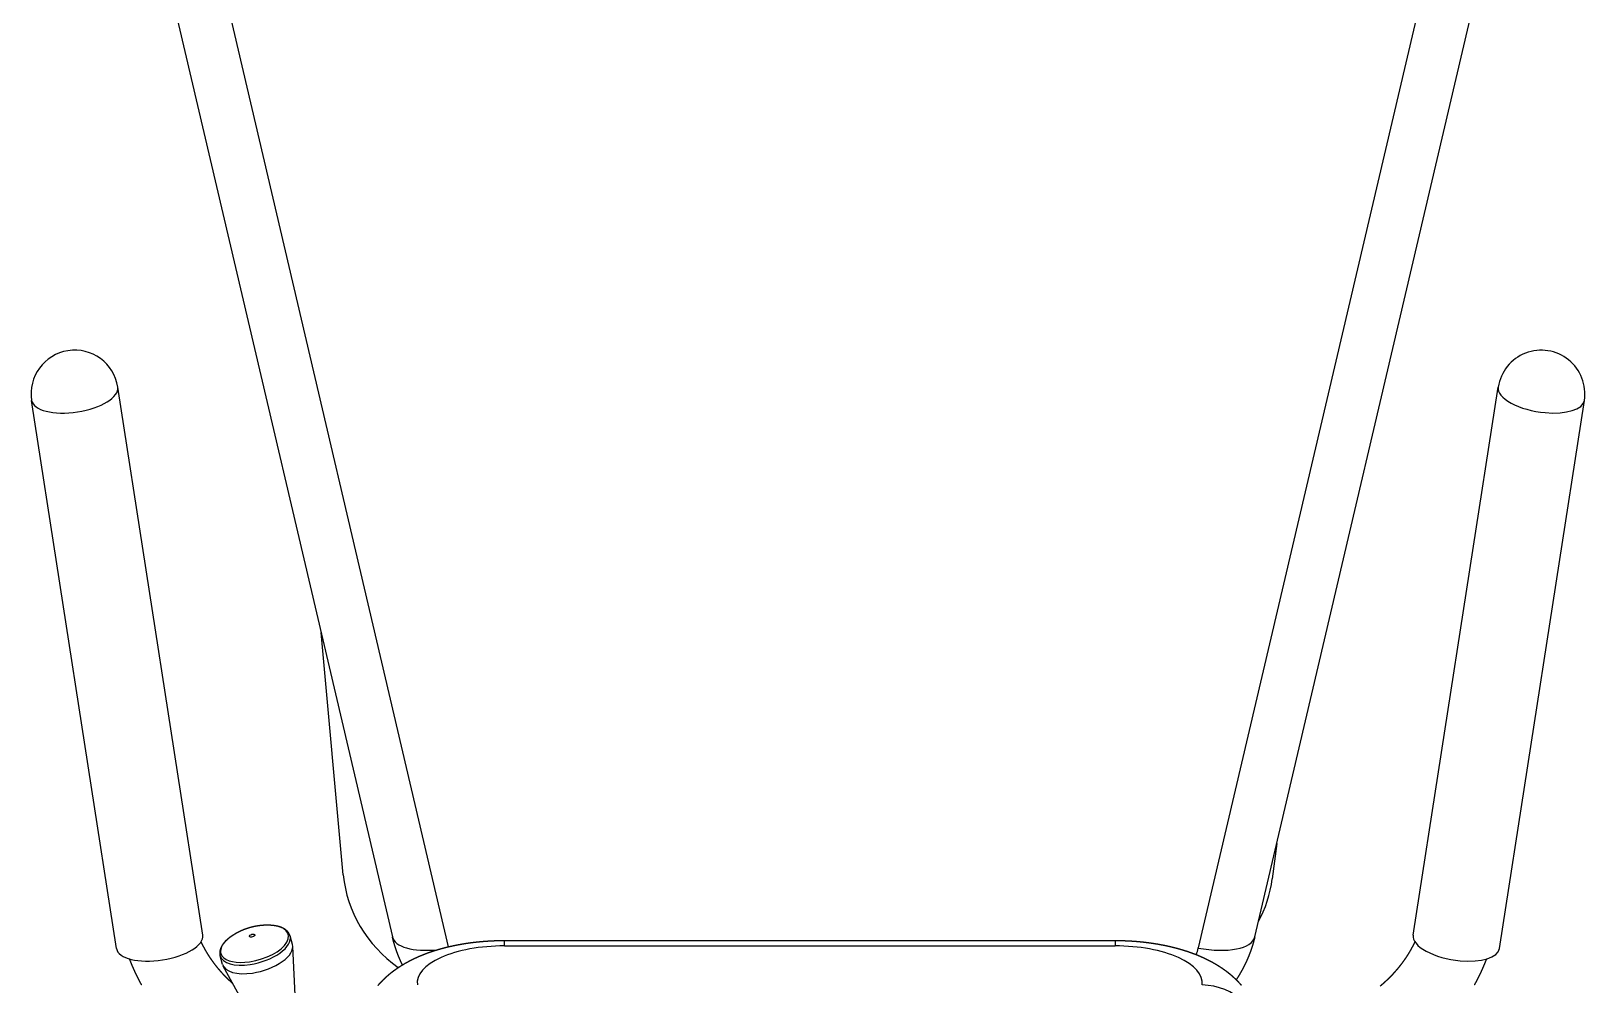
# Model space of a CAD drawing. Header units: millimetres. Extents: x -396 to 32754, y 354 to 22128.
# Drawn here: x 16279 to 16921, y 6500 to 6893 of the extents above; entities that cross this region are included whole.
import ezdxf

# ---------------------------------------------------------------- set-up
doc = ezdxf.new("R2010")
doc.units = ezdxf.units.MM
doc.layers.add('equipments', color=250, linetype='Continuous')
doc.layers.add('furniture', color=26, linetype='Continuous')

# ---------------------------------------------------------------- blocks, each defined once
blk = doc.blocks.new('Fit14')
at = {"layer": 'equipments'}
for p, q in [((-148.31, 443.79), (-257.56, 909.74)), ((270.44, 909.74), (161.06, 443.25)), ((-263.4, 839.66), (-171.55, 447.92)), ((184.43, 447.92), (276.28, 839.66)), ((-249.81, 448.54), (-284.88, 674.7)), ((249.81, 448.54), (284.88, 674.7)), ((-285.39, 443.02), (-320.46, 669.19)), ((285.39, 443.02), (320.46, 669.19)), ((-191.79, 473.42), (-200.98, 573.43)), ((193.46, 486.44), (191.61, 471.76)), ((-212.78, 444.69), (-213.79, 448.23)), ((-211.46, 420.84), (-212.66, 443.93)), ((-125.28, 446.36), (126.72, 446.36)), ((-125.28, 444.11), (-125.28, 446.36)), ((-125.28, 444.11), (126.72, 444.11)), ((126.72, 446.36), (126.72, 444.11)), ((-241.64, 436.48), (-242.64, 440.01)), ((-230.19, 415.51), (-241.34, 435.77))]:
    blk.add_line(p, q, dxfattribs=at)
for centre, start, end in [((-302.67, 671.95), 8.81463, 188.81463), ((302.67, 671.95), 351.18537, 171.18537)]:
    blk.add_arc(centre, 18, start, end, dxfattribs=at)
for centre, major_axis, ratio, start_param, end_param in [((-302.67, 671.95), (17.79, 2.76), 0.418505, 3.141593, 6.283185), ((302.67, 671.95), (17.79, -2.76), 0.418505, 3.141593, 4.866233), ((302.67, 671.95), (17.79, -2.76), 0.418505, -1.416952, 0), ((-132, 477.93), (60, 0), 0.906308, -3.058547, -2.237267), ((132, 477.93), (60, 0), 0.906308, -0.457024, -0.113792), ((-229.42, 448.36), (1.15, 0.33), 0.472287, -1.704440543569711, 4.578744763609876), ((-228.46, 444.97), (13.91, 3.96), 0.472287, -1.84813, 0.940845), ((-267.6, 445.78), (17.79, 2.76), 0.418505, 3.141593, 6.283185), ((-228.46, 444.97), (13.91, 3.96), 0.472287, 2.200748, 4.435056), ((-228.21, 444.12), (14.43, 4.11), 0.472287, -1.84813, 0), ((-227.21, 440.59), (14.43, 4.11), 0.472287, -1.84813, 0), ((-148.18, 453.39), (23.37, 5.48), 0.413388, 3.141593, 4.409516), ((-125.28, 428.89), (36, 0), 0.422618, 1.570796, 3.199221), ((126.72, 428.89), (36, 0), 0.422618, -0.057628, 1.570796), ((125.85, 450.03), (36, 0), 0.906308, -0.296103, -0.209385), ((161.06, 453.39), (23.37, -5.48), 0.413388, -1.474172, 0), ((267.6, 445.78), (17.79, -2.76), 0.418505, -3.141593, -1.416952), ((267.6, 445.78), (17.79, -2.76), 0.418505, -1.416952, 0), ((-228.21, 444.12), (14.43, 4.11), 0.472287, -3.141593, -1.84813), ((-227.21, 440.59), (14.43, 4.11), 0.472287, -3.141593, -1.84813), ((162.66, 406.26), (23.78, -3.25), 0.904803, 0.122894, 1.69369)]:
    blk.add_ellipse(centre, major_axis=major_axis, ratio=ratio, start_param=start_param, end_param=end_param, dxfattribs=at)
for points in [[(-236.32, 449.11), (-236.68, 448.9)], [(-235.96, 449.32), (-236.32, 449.11)], [(-235.61, 449.51), (-235.96, 449.32)], [(-235.26, 449.69), (-235.61, 449.51)], [(-234.91, 449.87), (-235.26, 449.69)], [(-234.52, 450.06), (-234.91, 449.87)], [(-234.14, 450.24), (-234.52, 450.06)], [(-233.76, 450.41), (-234.14, 450.24)], [(-233.38, 450.58), (-233.76, 450.41)], [(-233, 450.73), (-233.38, 450.58)], [(-232.62, 450.88), (-233, 450.73)], [(-232.24, 451.02), (-232.62, 450.88)], [(-231.87, 451.16), (-232.24, 451.02)], [(-231.49, 451.29), (-231.87, 451.16)], [(-231.11, 451.41), (-231.49, 451.29)], [(-230.73, 451.53), (-231.11, 451.41)], [(-230.36, 451.64), (-230.73, 451.53)], [(-229.97, 451.74), (-230.36, 451.64)], [(-229.59, 451.84), (-229.97, 451.74)], [(-229.21, 451.94), (-229.59, 451.84)], [(-228.82, 452.03), (-229.21, 451.94)], [(-228.47, 452.1), (-228.82, 452.03)], [(-228.12, 452.17), (-228.47, 452.1)], [(-227.77, 452.24), (-228.12, 452.17)], [(-227.41, 452.3), (-227.77, 452.24)], [(-227.05, 452.35), (-227.41, 452.3)], [(-226.68, 452.41), (-227.05, 452.35)], [(-226.31, 452.45), (-226.68, 452.41)], [(-225.93, 452.5), (-226.31, 452.45)], [(-225.55, 452.54), (-225.93, 452.5)], [(-225.23, 452.56), (-225.55, 452.54)], [(-224.91, 452.59), (-225.23, 452.56)], [(-224.59, 452.61), (-224.91, 452.59)], [(-224.26, 452.62), (-224.59, 452.61)], [(-223.92, 452.63), (-224.26, 452.62)], [(-223.58, 452.64), (-223.92, 452.63)], [(-223.23, 452.65), (-223.58, 452.64)], [(-222.88, 452.64), (-223.23, 452.65)], [(-222.51, 452.64), (-222.88, 452.64)], [(-222.15, 452.63), (-222.51, 452.64)], [(-221.77, 452.61), (-222.15, 452.63)], [(-221.51, 452.59), (-221.77, 452.61)], [(-221.25, 452.57), (-221.51, 452.59)], [(-221, 452.55), (-221.25, 452.57)], [(-220.74, 452.52), (-221, 452.55)], [(-220.49, 452.49), (-220.74, 452.52)], [(-220.25, 452.46), (-220.49, 452.49)], [(-220, 452.42), (-220.25, 452.46)], [(-219.76, 452.38), (-220, 452.42)], [(-219.52, 452.34), (-219.76, 452.38)], [(-219.29, 452.29), (-219.52, 452.34)], [(-219.05, 452.24), (-219.29, 452.29)], [(-218.83, 452.19), (-219.05, 452.24)], [(-218.6, 452.13), (-218.83, 452.19)], [(-218.38, 452.07), (-218.6, 452.13)], [(-218.16, 452), (-218.38, 452.07)], [(-217.95, 451.93), (-218.16, 452)], [(-217.74, 451.86), (-217.95, 451.93)], [(-217.53, 451.79), (-217.74, 451.86)], [(-217.35, 451.71), (-217.53, 451.79)], [(-217.17, 451.64), (-217.35, 451.71)], [(-216.99, 451.56), (-217.17, 451.64)], [(-216.82, 451.48), (-216.99, 451.56)], [(-216.65, 451.4), (-216.82, 451.48)], [(-216.48, 451.31), (-216.65, 451.4)], [(-216.32, 451.22), (-216.48, 451.31)], [(-216.16, 451.13), (-216.32, 451.22)], [(-216, 451.03), (-216.16, 451.13)], [(-215.85, 450.93), (-216, 451.03)], [(-215.72, 450.83), (-215.85, 450.93)], [(-215.59, 450.74), (-215.72, 450.83)], [(-215.46, 450.64), (-215.59, 450.74)], [(-215.33, 450.54), (-215.46, 450.64)], [(-215.21, 450.43), (-215.33, 450.54)], [(-215.09, 450.32), (-215.21, 450.43)], [(-214.98, 450.21), (-215.09, 450.32)], [(-214.87, 450.1), (-214.98, 450.21)], [(-214.76, 449.98), (-214.87, 450.1)], [(-214.66, 449.86), (-214.76, 449.98)], [(-214.56, 449.74), (-214.66, 449.86)], [(-214.47, 449.61), (-214.56, 449.74)], [(-214.38, 449.49), (-214.47, 449.61)], [(-214.29, 449.36), (-214.38, 449.49)], [(-214.21, 449.22), (-214.29, 449.36)], [(-214.14, 449.09), (-214.21, 449.22)], [(-214.07, 448.95), (-214.14, 449.09)], [(-214, 448.81), (-214.07, 448.95)], [(-250.22, 445.33), (-250.47, 445.85)], [(-249.89, 444.64), (-250.22, 445.33)], [(-249.54, 443.96), (-249.89, 444.64)], [(-249.18, 443.29), (-249.54, 443.96)], [(-248.81, 442.61), (-249.18, 443.29)], [(-248.43, 441.95), (-248.81, 442.61)], [(-242.61, 442.56), (-242.66, 442.39)], [(-242.56, 442.73), (-242.61, 442.56)], [(-242.51, 442.9), (-242.56, 442.73)], [(-242.45, 443.06), (-242.51, 442.9)], [(-242.38, 443.23), (-242.45, 443.06)], [(-242.31, 443.4), (-242.38, 443.23)], [(-242.23, 443.58), (-242.31, 443.4)], [(-242.13, 443.76), (-242.23, 443.58)], [(-242.04, 443.94), (-242.13, 443.76)], [(-241.93, 444.12), (-242.04, 443.94)], [(-241.83, 444.3), (-241.93, 444.12)], [(-241.71, 444.48), (-241.83, 444.3)], [(-241.59, 444.66), (-241.71, 444.48)], [(-241.47, 444.83), (-241.59, 444.66)], [(-241.34, 445.01), (-241.47, 444.83)], [(-241.2, 445.18), (-241.34, 445.01)], [(-241.06, 445.35), (-241.2, 445.18)], [(-240.91, 445.53), (-241.06, 445.35)], [(-240.76, 445.7), (-240.91, 445.53)], [(-240.61, 445.86), (-240.76, 445.7)], [(-240.45, 446.03), (-240.61, 445.86)], [(-240.28, 446.2), (-240.45, 446.03)], [(-240.11, 446.36), (-240.28, 446.2)], [(-239.93, 446.53), (-240.11, 446.36)], [(-239.76, 446.69), (-239.93, 446.53)], [(-239.57, 446.85), (-239.76, 446.69)], [(-239.38, 447.01), (-239.57, 446.85)], [(-239.19, 447.17), (-239.38, 447.01)], [(-238.99, 447.33), (-239.19, 447.17)], [(-238.79, 447.48), (-238.99, 447.33)], [(-238.59, 447.64), (-238.79, 447.48)], [(-238.38, 447.79), (-238.59, 447.64)], [(-238.16, 447.94), (-238.38, 447.79)], [(-237.78, 448.2), (-238.16, 447.94)], [(-237.41, 448.45), (-237.78, 448.2)], [(-237.04, 448.68), (-237.41, 448.45)], [(-236.68, 448.9), (-237.04, 448.68)], [(-213.94, 448.66), (-214, 448.81)], [(-213.88, 448.52), (-213.94, 448.66)], [(-213.83, 448.37), (-213.88, 448.52)], [(-213.79, 448.23), (-213.83, 448.37)], [(-171.36, 447.14), (-171.55, 447.92)], [(-171.16, 446.36), (-171.36, 447.14)], [(-170.95, 445.58), (-171.16, 446.36)], [(-170.72, 444.81), (-170.95, 445.58)], [(-170.49, 444.04), (-170.72, 444.81)], [(-170.24, 443.28), (-170.49, 444.04)], [(-169.99, 442.52), (-170.24, 443.28)], [(-153.06, 442.52), (-152.39, 442.72)], [(-152.39, 442.72), (-151.71, 442.91)], [(-151.71, 442.91), (-151.04, 443.1)], [(-151.04, 443.1), (-150.36, 443.28)], [(-150.36, 443.28), (-149.68, 443.46)], [(-149.68, 443.46), (-148.99, 443.63)], [(-148.99, 443.63), (-148.31, 443.79)], [(-148.31, 443.79), (-147.62, 443.95)], [(-147.62, 443.95), (-146.93, 444.1)], [(-146.93, 444.1), (-146.24, 444.25)], [(-146.24, 444.25), (-145.54, 444.39)], [(-145.54, 444.39), (-144.85, 444.53)], [(-144.85, 444.53), (-144.15, 444.66)], [(-144.15, 444.66), (-143.45, 444.79)], [(-143.45, 444.79), (-142.75, 444.91)], [(-142.75, 444.91), (-142.05, 445.03)], [(-142.05, 445.03), (-141.34, 445.14)], [(-141.34, 445.14), (-140.64, 445.25)], [(-140.64, 445.25), (-139.93, 445.35)], [(-139.93, 445.35), (-139.22, 445.45)], [(-139.22, 445.45), (-138.51, 445.54)], [(-138.51, 445.54), (-137.8, 445.63)], [(-137.8, 445.63), (-137.08, 445.71)], [(-137.08, 445.71), (-136.37, 445.78)], [(-136.37, 445.78), (-135.65, 445.86)], [(-135.65, 445.86), (-134.94, 445.92)], [(-134.94, 445.92), (-134.22, 445.99)], [(-134.22, 445.99), (-133.5, 446.04)], [(-133.5, 446.04), (-132.78, 446.1)], [(-132.78, 446.1), (-132.06, 446.14)], [(-132.06, 446.14), (-131.34, 446.19)], [(-131.34, 446.19), (-130.61, 446.22)], [(-130.61, 446.22), (-129.89, 446.26)], [(-129.89, 446.26), (-129.32, 446.28)], [(-129.32, 446.28), (-128.74, 446.3)], [(-128.74, 446.3), (-128.16, 446.32)], [(-128.16, 446.32), (-127.59, 446.33)], [(-127.59, 446.33), (-127.01, 446.34)], [(-127.01, 446.34), (-126.43, 446.35)], [(-126.43, 446.35), (-125.85, 446.35)], [(-125.85, 446.35), (-125.28, 446.36)], [(126.72, 446.36), (127.45, 446.35)], [(127.45, 446.35), (128.17, 446.35)], [(128.17, 446.35), (128.9, 446.33)], [(128.9, 446.33), (129.62, 446.32)], [(129.62, 446.32), (130.35, 446.29)], [(130.35, 446.29), (131.07, 446.27)], [(131.07, 446.27), (131.79, 446.24)], [(131.79, 446.24), (132.51, 446.2)], [(132.51, 446.2), (133.24, 446.16)], [(133.24, 446.16), (133.96, 446.11)], [(133.96, 446.11), (134.68, 446.06)], [(134.68, 446.06), (135.4, 446.01)], [(135.4, 446.01), (136.12, 445.95)], [(136.12, 445.95), (136.83, 445.88)], [(136.83, 445.88), (137.55, 445.81)], [(137.55, 445.81), (138.26, 445.74)], [(138.26, 445.74), (138.98, 445.66)], [(138.98, 445.66), (139.69, 445.57)], [(139.69, 445.57), (140.4, 445.48)], [(140.4, 445.48), (141.11, 445.39)], [(141.11, 445.39), (141.82, 445.29)], [(141.82, 445.29), (142.53, 445.18)], [(142.53, 445.18), (143.23, 445.07)], [(143.23, 445.07), (143.94, 444.96)], [(143.94, 444.96), (144.64, 444.84)], [(144.64, 444.84), (145.34, 444.71)], [(145.34, 444.71), (146.04, 444.58)], [(146.04, 444.58), (146.73, 444.45)], [(146.73, 444.45), (147.43, 444.31)], [(147.43, 444.31), (148.12, 444.16)], [(148.12, 444.16), (148.81, 444.01)], [(148.81, 444.01), (149.5, 443.85)], [(149.5, 443.85), (150.18, 443.69)], [(150.18, 443.69), (150.87, 443.52)], [(150.87, 443.52), (151.55, 443.35)], [(151.55, 443.35), (152.23, 443.17)], [(152.23, 443.17), (152.91, 442.98)], [(152.91, 442.98), (153.58, 442.79)], [(153.58, 442.79), (154.26, 442.59)], [(154.26, 442.59), (154.93, 442.39)], [(183.12, 443.28), (182.87, 442.52)], [(183.37, 444.04), (183.12, 443.28)], [(183.6, 444.81), (183.37, 444.04)], [(183.83, 445.58), (183.6, 444.81)], [(184.04, 446.36), (183.83, 445.58)], [(184.24, 447.14), (184.04, 446.36)], [(184.43, 447.92), (184.24, 447.14)], [(248.81, 442.61), (248.43, 441.95)], [(249.18, 443.29), (248.81, 442.61)], [(249.54, 443.96), (249.18, 443.29)], [(249.89, 444.64), (249.54, 443.96)], [(250.22, 445.33), (249.89, 444.64)], [(250.47, 445.85), (250.22, 445.33)], [(-279.68, 437.89), (-280, 438.74)], [(-279.23, 436.76), (-279.68, 437.89)], [(-278.76, 435.64), (-279.23, 436.76)], [(-248.04, 441.28), (-248.43, 441.95)], [(-247.64, 440.62), (-248.04, 441.28)], [(-247.23, 439.97), (-247.64, 440.62)], [(-246.81, 439.32), (-247.23, 439.97)], [(-246.37, 438.68), (-246.81, 439.32)], [(-245.93, 438.04), (-246.37, 438.68)], [(-245.47, 437.4), (-245.93, 438.04)], [(-245.01, 436.77), (-245.47, 437.4)], [(-244.53, 436.15), (-245.01, 436.77)], [(-244.04, 435.53), (-244.53, 436.15)], [(-242.8, 441.39), (-242.81, 441.24)], [(-242.81, 441.24), (-242.81, 441.08)], [(-242.81, 441.08), (-242.8, 440.93)], [(-242.79, 441.55), (-242.8, 441.39)], [(-242.8, 440.93), (-242.79, 440.77)], [(-242.78, 441.71), (-242.79, 441.55)], [(-242.79, 440.77), (-242.77, 440.62)], [(-242.76, 441.88), (-242.78, 441.71)], [(-242.77, 440.62), (-242.74, 440.46)], [(-242.73, 442.05), (-242.76, 441.88)], [(-242.74, 440.46), (-242.72, 440.31)], [(-242.7, 442.22), (-242.73, 442.05)], [(-242.72, 440.31), (-242.68, 440.16)], [(-242.66, 442.39), (-242.7, 442.22)], [(-242.68, 440.16), (-242.64, 440.01)], [(-169.72, 441.77), (-169.99, 442.52)], [(-169.44, 441.01), (-169.72, 441.77)], [(-169.15, 440.27), (-169.44, 441.01)], [(-168.85, 439.52), (-169.15, 440.27)], [(-168.53, 438.79), (-168.85, 439.52)], [(-168.21, 438.05), (-168.53, 438.79)], [(-167.88, 437.33), (-168.21, 438.05)], [(-167.96, 435.93), (-167.33, 436.32)], [(-167.53, 436.6), (-167.88, 437.33)], [(-167.38, 436.29), (-167.53, 436.6)], [(-167.33, 436.32), (-166.7, 436.69)], [(-166.7, 436.69), (-166.07, 437.06)], [(-166.07, 437.06), (-165.44, 437.41)], [(-165.44, 437.41), (-164.81, 437.76)], [(-164.81, 437.76), (-164.17, 438.09)], [(-164.17, 438.09), (-163.53, 438.41)], [(-163.53, 438.41), (-162.89, 438.73)], [(-162.89, 438.73), (-162.25, 439.04)], [(-162.25, 439.04), (-161.61, 439.33)], [(-161.61, 439.33), (-160.96, 439.62)], [(-160.96, 439.62), (-160.32, 439.9)], [(-160.32, 439.9), (-159.67, 440.18)], [(-159.67, 440.18), (-159.02, 440.44)], [(-159.02, 440.44), (-158.36, 440.7)], [(-158.36, 440.7), (-157.71, 440.95)], [(-157.71, 440.95), (-157.05, 441.2)], [(-157.05, 441.2), (-156.39, 441.43)], [(-156.39, 441.43), (-155.73, 441.66)], [(-155.73, 441.66), (-155.07, 441.89)], [(-155.07, 441.89), (-154.4, 442.1)], [(-154.4, 442.1), (-153.73, 442.32)], [(-153.73, 442.32), (-153.06, 442.52)], [(154.93, 442.39), (155.6, 442.18)], [(155.6, 442.18), (156.26, 441.97)], [(156.26, 441.97), (156.93, 441.75)], [(156.93, 441.75), (157.59, 441.52)], [(157.59, 441.52), (158.25, 441.28)], [(158.25, 441.28), (158.91, 441.04)], [(158.91, 441.04), (159.57, 440.79)], [(159.57, 440.79), (160.22, 440.54)], [(160.22, 440.54), (160.87, 440.28)], [(160.87, 440.28), (161.52, 440.01)], [(161.52, 440.01), (162.17, 439.73)], [(162.17, 439.73), (162.82, 439.44)], [(162.82, 439.44), (163.46, 439.15)], [(163.46, 439.15), (164.1, 438.84)], [(164.1, 438.84), (164.74, 438.53)], [(164.74, 438.53), (165.38, 438.21)], [(165.38, 438.21), (166.02, 437.88)], [(166.02, 437.88), (166.65, 437.54)], [(166.65, 437.54), (167.28, 437.19)], [(167.28, 437.19), (167.91, 436.83)], [(167.91, 436.83), (168.54, 436.46)], [(168.54, 436.46), (169.17, 436.07)], [(180.42, 436.6), (180.06, 435.89)], [(180.76, 437.33), (180.42, 436.6)], [(181.09, 438.05), (180.76, 437.33)], [(181.41, 438.79), (181.09, 438.05)], [(181.73, 439.52), (181.41, 438.79)], [(182.03, 440.27), (181.73, 439.52)], [(182.32, 441.01), (182.03, 440.27)], [(182.6, 441.77), (182.32, 441.01)], [(182.87, 442.52), (182.6, 441.77)], [(244.53, 436.15), (244.04, 435.53)], [(245.01, 436.77), (244.53, 436.15)], [(245.47, 437.4), (245.01, 436.77)], [(245.93, 438.04), (245.47, 437.4)], [(246.37, 438.68), (245.93, 438.04)], [(246.81, 439.32), (246.37, 438.68)], [(247.23, 439.97), (246.81, 439.32)], [(247.64, 440.62), (247.23, 439.97)], [(248.04, 441.28), (247.64, 440.62)], [(248.43, 441.95), (248.04, 441.28)], [(279.23, 436.76), (278.76, 435.64)], [(279.68, 437.89), (279.23, 436.76)], [(280, 438.74), (279.68, 437.89)], [(-278.28, 434.52), (-278.76, 435.64)], [(-277.77, 433.41), (-278.28, 434.52)], [(-277.25, 432.31), (-277.77, 433.41)], [(-276.71, 431.22), (-277.25, 432.31)], [(-276.16, 430.13), (-276.71, 431.22)], [(-275.59, 429.05), (-276.16, 430.13)], [(-243.55, 434.91), (-244.04, 435.53)], [(-243.04, 434.31), (-243.55, 434.91)], [(-242.52, 433.71), (-243.04, 434.31)], [(-242, 433.11), (-242.52, 433.71)], [(-241.46, 432.52), (-242, 433.11)], [(-240.91, 431.94), (-241.46, 432.52)], [(-240.36, 431.36), (-240.91, 431.94)], [(-239.79, 430.79), (-240.36, 431.36)], [(-239.21, 430.23), (-239.79, 430.79)], [(-238.63, 429.67), (-239.21, 430.23)], [(-175.86, 429.57), (-175.46, 429.98)], [(-175.46, 429.98), (-175.05, 430.39)], [(-175.05, 430.39), (-174.64, 430.78)], [(-174.64, 430.78), (-174.23, 431.17)], [(-174.23, 431.17), (-173.81, 431.54)], [(-173.81, 431.54), (-173.4, 431.91)], [(-173.4, 431.91), (-172.98, 432.27)], [(-172.98, 432.27), (-172.56, 432.62)], [(-172.56, 432.62), (-172.14, 432.96)], [(-172.14, 432.96), (-171.72, 433.29)], [(-171.72, 433.29), (-171.3, 433.62)], [(-171.3, 433.62), (-170.87, 433.94)], [(-170.87, 433.94), (-170.45, 434.25)], [(-170.45, 434.25), (-169.83, 434.69)], [(-169.83, 434.69), (-169.21, 435.11)], [(-169.21, 435.11), (-168.58, 435.53)], [(-168.58, 435.53), (-167.96, 435.93)], [(169.17, 436.07), (169.8, 435.68)], [(169.8, 435.68), (170.42, 435.27)], [(170.42, 435.27), (171.04, 434.85)], [(171.04, 434.85), (171.66, 434.41)], [(171.66, 434.41), (172.28, 433.96)], [(172.28, 433.96), (172.9, 433.5)], [(172.9, 433.5), (173.51, 433.02)], [(173.51, 433.02), (174.12, 432.52)], [(174.12, 432.52), (174.73, 432.01)], [(174.73, 432.01), (175.33, 431.47)], [(175.33, 431.47), (175.93, 430.92)], [(175.93, 430.92), (176.53, 430.35)], [(176.53, 430.35), (177.12, 429.76)], [(176.87, 430.35), (176.74, 430.15)], [(177.3, 431.02), (176.87, 430.35)], [(177.12, 429.76), (177.71, 429.15)], [(177.73, 431.7), (177.3, 431.02)], [(178.14, 432.38), (177.73, 431.7)], [(178.54, 433.07), (178.14, 432.38)], [(178.94, 433.77), (178.54, 433.07)], [(179.32, 434.47), (178.94, 433.77)], [(179.7, 435.17), (179.32, 434.47)], [(180.06, 435.89), (179.7, 435.17)], [(239.21, 430.23), (238.63, 429.67)], [(239.79, 430.79), (239.21, 430.23)], [(240.36, 431.36), (239.79, 430.79)], [(240.91, 431.94), (240.36, 431.36)], [(241.46, 432.52), (240.91, 431.94)], [(242, 433.11), (241.46, 432.52)], [(242.52, 433.71), (242, 433.11)], [(243.04, 434.31), (242.52, 433.71)], [(243.55, 434.91), (243.04, 434.31)], [(244.04, 435.53), (243.55, 434.91)], [(276.16, 430.13), (275.59, 429.05)], [(276.71, 431.22), (276.16, 430.13)], [(277.25, 432.31), (276.71, 431.22)], [(277.77, 433.41), (277.25, 432.31)], [(278.28, 434.52), (277.77, 433.41)], [(278.76, 435.64), (278.28, 434.52)], [(-275, 427.98), (-275.59, 429.05)], [(-238.03, 429.13), (-238.63, 429.67)], [(-237.43, 428.58), (-238.03, 429.13)], [(-237.35, 428.52), (-237.43, 428.58)], [(-177.46, 427.81), (-177.06, 428.27)], [(-177.06, 428.27), (-176.67, 428.71)], [(-176.67, 428.71), (-176.27, 429.15)], [(-176.27, 429.15), (-175.86, 429.57)], [(177.71, 429.15), (178.29, 428.52)], [(178.29, 428.52), (178.86, 427.86)], [(236.82, 428.05), (236.19, 427.52)], [(237.43, 428.58), (236.82, 428.05)], [(238.03, 429.13), (237.43, 428.58)], [(238.63, 429.67), (238.03, 429.13)], [(275.59, 429.05), (275, 427.98)]]:
    blk.add_open_spline(points, degree=1, dxfattribs=at)

msp = doc.modelspace()

# ---------------------------------------------------------------- block references
at = {"layer": 'furniture'}
msp.add_blockref('Fit14', (16599.9, 6071.85), dxfattribs=at)

doc.saveas('drawing.dxf')
